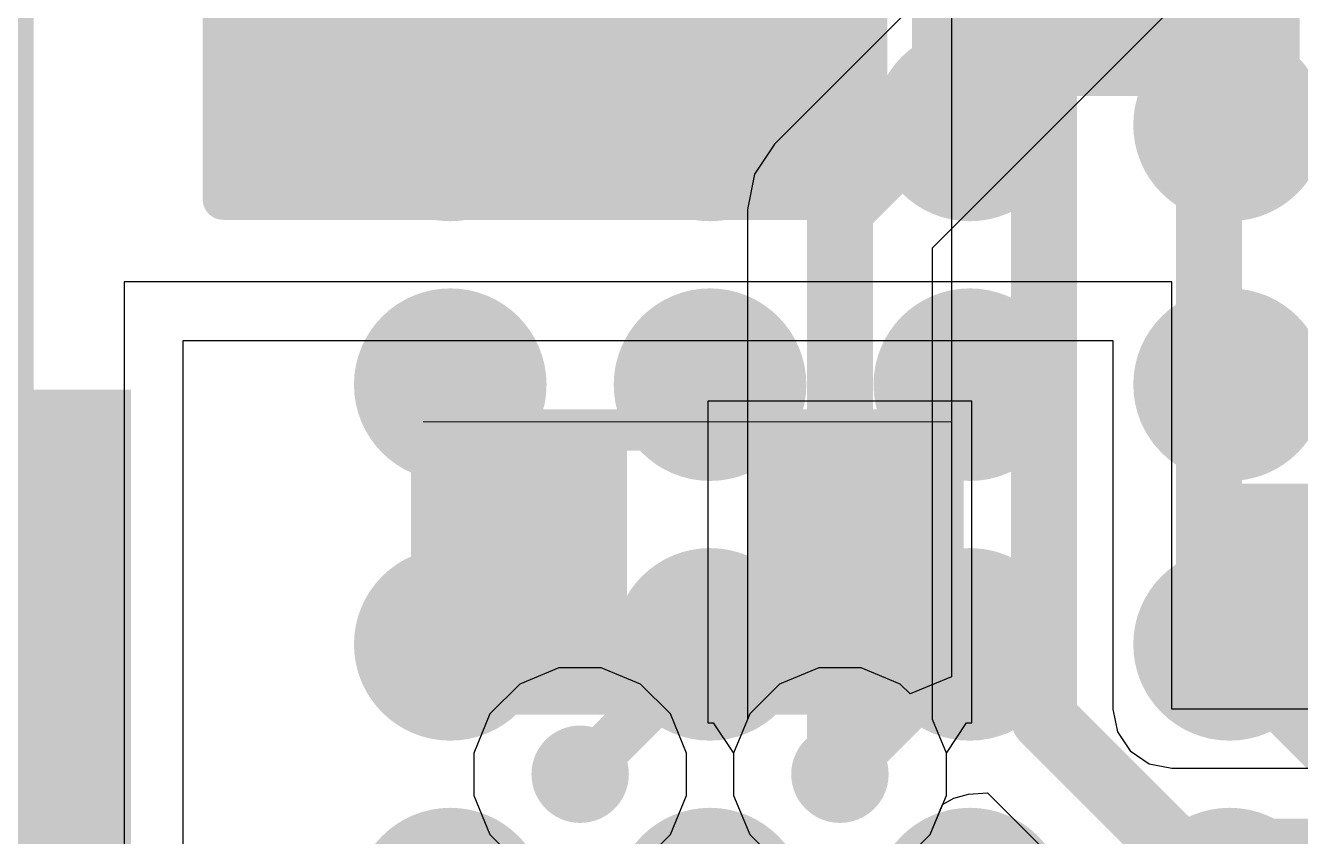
# Model space of a CAD drawing. Header units: inches. Extents: x 0 to 5376, y 0 to 5416.
# Drawn here: x 27.852 to 31.778, y 23.005 to 25.504 of the extents above; entities that cross this region are included whole.
import ezdxf

# ---------------------------------------------------------------- set-up
doc = ezdxf.new("R2010")
doc.units = ezdxf.units.IN
for name, color, linetype in [('Bottom Layer', 5, 'Continuous'), ('Bottom Overlay', 54, 'Continuous'), ('Bottom Paste', 16, 'Continuous'), ('Bottom Solder', 6, 'Continuous'), ('Layer 1', 16, 'Continuous'), ('Layer 2', 76, 'Continuous'), ('Top Layer', 1, 'Continuous'), ('Top Paste', 8, 'Continuous'), ('Top Solder', 216, 'Continuous'), ('Via Holes', 16, 'Continuous')]:
    doc.layers.add(name, color=color, linetype=linetype)

msp = doc.modelspace()

# ---------------------------------------------------------------- hatches: boundary and pattern name
at = {"layer": 'Bottom Layer'}
for points in [[(30.3404, 26.594), (30.3404, 25.07), (28.5624, 25.07), (28.5624, 26.594)], [(30.7341, 26.213), (31.6231, 26.213), (31.6231, 25.451), (30.7341, 25.451)], [(28.075, 24.2806), (28.075, 23.0106), (25.265, 23.0106), (25.265, 24.2806)], [(29.6486, 24.1685), (29.6486, 23.5335), (29.1914, 23.5335), (29.1914, 24.1685)], [(30.5884, 24.1685), (30.5884, 23.5335), (30.1312, 23.5335), (30.1312, 24.1685)], [(31.6357, 23.9399), (32.2707, 23.9399), (32.2707, 23.4827), (31.6357, 23.4827)]]:
    msp.add_hatch(color=5, dxfattribs=at).paths.add_polyline_path(points)
h = msp.add_hatch(color=5, dxfattribs=at)
edge = h.paths.add_edge_path()
edge.add_arc((29.5598, 23.1972), 0.15, 0, 360)
h = msp.add_hatch(color=5, dxfattribs=at)
edge = h.paths.add_edge_path()
edge.add_arc((30.3598, 23.1972), 0.15, 0, 360)
at = {"layer": 'Bottom Paste'}
for points in [[(30.3404, 26.594), (30.3404, 25.07), (28.5624, 25.07), (28.5624, 26.594)], [(30.7341, 26.213), (31.6231, 26.213), (31.6231, 25.451), (30.7341, 25.451)], [(28.075, 24.2806), (28.075, 23.0106), (25.265, 23.0106), (25.265, 24.2806)], [(29.6486, 24.1685), (29.6486, 23.5335), (29.1914, 23.5335), (29.1914, 24.1685)], [(30.5884, 24.1685), (30.5884, 23.5335), (30.1312, 23.5335), (30.1312, 24.1685)], [(31.6357, 23.9399), (32.2707, 23.9399), (32.2707, 23.4827), (31.6357, 23.4827)]]:
    msp.add_hatch(color=16, dxfattribs=at).paths.add_polyline_path(points)
at = {"layer": 'Bottom Solder'}
for points in [[(30.442, 26.6956), (30.442, 24.9684), (28.4608, 24.9684), (28.4608, 26.6956)], [(30.6741, 26.273), (31.6831, 26.273), (31.6831, 25.391), (30.6741, 25.391)], [(28.1766, 24.3822), (28.1766, 22.909), (25.1634, 22.909), (25.1634, 24.3822)], [(29.7036, 24.2235), (29.7036, 23.4785), (29.1364, 23.4785), (29.1364, 24.2235)], [(30.6434, 24.2235), (30.6434, 23.4785), (30.0762, 23.4785), (30.0762, 24.2235)], [(31.5757, 23.9999), (32.3307, 23.9999), (32.3307, 23.4227), (31.5757, 23.4227)], [(31.5757, 23.0601), (32.3307, 23.0601), (32.3307, 22.4829), (31.5757, 22.4829)]]:
    msp.add_hatch(color=6, dxfattribs=at).paths.add_polyline_path(points)
at = {"layer": 'Layer 1'}
h = msp.add_hatch(color=16, dxfattribs=at)
edge = h.paths.add_edge_path()
edge.add_arc((29.5598, 23.1972), 0.15, 0, 360)
h = msp.add_hatch(color=16, dxfattribs=at)
edge = h.paths.add_edge_path()
edge.add_arc((30.3598, 23.1972), 0.15, 0, 360)
at = {"layer": 'Layer 2'}
h = msp.add_hatch(color=76, dxfattribs=at)
edge = h.paths.add_edge_path()
edge.add_arc((29.5598, 23.1972), 0.15, 0, 360)
h = msp.add_hatch(color=76, dxfattribs=at)
edge = h.paths.add_edge_path()
edge.add_arc((30.3598, 23.1972), 0.15, 0, 360)
at = {"layer": 'Top Layer'}
msp.add_hatch(color=1, dxfattribs=at).paths.add_polyline_path([(27.8766, 32.2072), (26.9876, 32.2072), (26.9876, 23.0634), (27.8766, 23.0634)])
h = msp.add_hatch(color=1, dxfattribs=at)
edge = h.paths.add_edge_path()
edge.add_arc((29.1598, 25.1972), 0.195, 0, 360)
h = msp.add_hatch(color=1, dxfattribs=at)
edge = h.paths.add_edge_path()
edge.add_arc((29.9598, 25.1972), 0.195, 0, 360)
h = msp.add_hatch(color=1, dxfattribs=at)
edge = h.paths.add_edge_path()
edge.add_arc((30.7598, 25.1972), 0.195, 0, 360)
h = msp.add_hatch(color=1, dxfattribs=at)
edge = h.paths.add_edge_path()
edge.add_arc((31.5598, 25.1972), 0.195, 0, 360)
h = msp.add_hatch(color=1, dxfattribs=at)
edge = h.paths.add_edge_path()
edge.add_arc((29.1598, 24.3972), 0.195, 0, 360)
h = msp.add_hatch(color=1, dxfattribs=at)
edge = h.paths.add_edge_path()
edge.add_arc((29.9598, 24.3972), 0.195, 0, 360)
h = msp.add_hatch(color=1, dxfattribs=at)
edge = h.paths.add_edge_path()
edge.add_arc((30.7598, 24.3972), 0.195, 0, 360)
h = msp.add_hatch(color=1, dxfattribs=at)
edge = h.paths.add_edge_path()
edge.add_arc((31.5598, 24.3972), 0.195, 0, 360)
h = msp.add_hatch(color=1, dxfattribs=at)
edge = h.paths.add_edge_path()
edge.add_arc((29.1598, 23.5972), 0.195, 0, 360)
h = msp.add_hatch(color=1, dxfattribs=at)
edge = h.paths.add_edge_path()
edge.add_arc((29.9598, 23.5972), 0.195, 0, 360)
h = msp.add_hatch(color=1, dxfattribs=at)
edge = h.paths.add_edge_path()
edge.add_arc((30.7598, 23.5972), 0.195, 0, 360)
h = msp.add_hatch(color=1, dxfattribs=at)
edge = h.paths.add_edge_path()
edge.add_arc((31.5598, 23.5972), 0.195, 0, 360)
h = msp.add_hatch(color=1, dxfattribs=at)
edge = h.paths.add_edge_path()
edge.add_arc((29.5598, 23.1972), 0.15, 0, 360)
h = msp.add_hatch(color=1, dxfattribs=at)
edge = h.paths.add_edge_path()
edge.add_arc((30.3598, 23.1972), 0.15, 0, 360)
at = {"layer": 'Top Paste'}
h = msp.add_hatch(color=8, dxfattribs=at)
edge = h.paths.add_edge_path()
edge.add_arc((29.1598, 25.1972), 0.195, 0, 360)
h = msp.add_hatch(color=8, dxfattribs=at)
edge = h.paths.add_edge_path()
edge.add_arc((29.9598, 25.1972), 0.195, 0, 360)
h = msp.add_hatch(color=8, dxfattribs=at)
edge = h.paths.add_edge_path()
edge.add_arc((30.7598, 25.1972), 0.195, 0, 360)
h = msp.add_hatch(color=8, dxfattribs=at)
edge = h.paths.add_edge_path()
edge.add_arc((31.5598, 25.1972), 0.195, 0, 360)
h = msp.add_hatch(color=8, dxfattribs=at)
edge = h.paths.add_edge_path()
edge.add_arc((29.1598, 24.3972), 0.195, 0, 360)
h = msp.add_hatch(color=8, dxfattribs=at)
edge = h.paths.add_edge_path()
edge.add_arc((29.9598, 24.3972), 0.195, 0, 360)
h = msp.add_hatch(color=8, dxfattribs=at)
edge = h.paths.add_edge_path()
edge.add_arc((30.7598, 24.3972), 0.195, 0, 360)
h = msp.add_hatch(color=8, dxfattribs=at)
edge = h.paths.add_edge_path()
edge.add_arc((31.5598, 24.3972), 0.195, 0, 360)
h = msp.add_hatch(color=8, dxfattribs=at)
edge = h.paths.add_edge_path()
edge.add_arc((29.1598, 23.5972), 0.195, 0, 360)
h = msp.add_hatch(color=8, dxfattribs=at)
edge = h.paths.add_edge_path()
edge.add_arc((29.9598, 23.5972), 0.195, 0, 360)
h = msp.add_hatch(color=8, dxfattribs=at)
edge = h.paths.add_edge_path()
edge.add_arc((30.7598, 23.5972), 0.195, 0, 360)
h = msp.add_hatch(color=8, dxfattribs=at)
edge = h.paths.add_edge_path()
edge.add_arc((31.5598, 23.5972), 0.195, 0, 360)
at = {"layer": 'Top Solder'}
h = msp.add_hatch(color=216, dxfattribs=at)
edge = h.paths.add_edge_path()
edge.add_arc((29.1598, 25.1972), 0.2966, 0, 360)
h = msp.add_hatch(color=216, dxfattribs=at)
edge = h.paths.add_edge_path()
edge.add_arc((29.9598, 25.1972), 0.2966, 0, 360)
h = msp.add_hatch(color=216, dxfattribs=at)
edge = h.paths.add_edge_path()
edge.add_arc((30.7598, 25.1972), 0.2966, 0, 360)
h = msp.add_hatch(color=216, dxfattribs=at)
edge = h.paths.add_edge_path()
edge.add_arc((31.5598, 25.1972), 0.2966, 0, 360)
h = msp.add_hatch(color=216, dxfattribs=at)
edge = h.paths.add_edge_path()
edge.add_arc((29.1598, 24.3972), 0.2966, 0, 360)
h = msp.add_hatch(color=216, dxfattribs=at)
edge = h.paths.add_edge_path()
edge.add_arc((29.9598, 24.3972), 0.2966, 0, 360)
h = msp.add_hatch(color=216, dxfattribs=at)
edge = h.paths.add_edge_path()
edge.add_arc((30.7598, 24.3972), 0.2966, 0, 360)
h = msp.add_hatch(color=216, dxfattribs=at)
edge = h.paths.add_edge_path()
edge.add_arc((31.5598, 24.3972), 0.2966, 0, 360)
h = msp.add_hatch(color=216, dxfattribs=at)
edge = h.paths.add_edge_path()
edge.add_arc((29.1598, 23.5972), 0.2966, 0, 360)
h = msp.add_hatch(color=216, dxfattribs=at)
edge = h.paths.add_edge_path()
edge.add_arc((29.9598, 23.5972), 0.2966, 0, 360)
h = msp.add_hatch(color=216, dxfattribs=at)
edge = h.paths.add_edge_path()
edge.add_arc((30.7598, 23.5972), 0.2966, 0, 360)
h = msp.add_hatch(color=216, dxfattribs=at)
edge = h.paths.add_edge_path()
edge.add_arc((31.5598, 23.5972), 0.2966, 0, 360)
h = msp.add_hatch(color=216, dxfattribs=at)
edge = h.paths.add_edge_path()
edge.add_arc((29.1598, 22.7972), 0.2966, 0, 360)
h = msp.add_hatch(color=216, dxfattribs=at)
edge = h.paths.add_edge_path()
edge.add_arc((29.9598, 22.7972), 0.2966, 0, 360)
h = msp.add_hatch(color=216, dxfattribs=at)
edge = h.paths.add_edge_path()
edge.add_arc((30.7598, 22.7972), 0.2966, 0, 360)
h = msp.add_hatch(color=216, dxfattribs=at)
edge = h.paths.add_edge_path()
edge.add_arc((31.5598, 22.7972), 0.2966, 0, 360)
at = {"layer": 'Via Holes'}
h = msp.add_hatch(color=7, dxfattribs=at)
edge = h.paths.add_edge_path()
edge.add_arc((29.5598, 23.1972), 0.1, 0, 360)
h = msp.add_hatch(color=7, dxfattribs=at)
edge = h.paths.add_edge_path()
edge.add_arc((30.3598, 23.1972), 0.1, 0, 360)

# ---------------------------------------------------------------- linework, layer by layer
at = {"layer": 'Bottom Layer'}
for p, q in [((31.3818, 24.7144), (28.156, 24.7144)), ((28.156, 24.7144), (28.156, 22.9618)), ((31.3818, 23.3972), (31.3818, 24.7144)), ((28.3373, 22.9618), (28.3373, 24.5331)), ((28.3373, 24.5331), (31.2005, 24.5331)), ((31.2005, 24.5331), (31.2005, 23.3972)), ((30.7662, 24.3463), (29.9534, 24.3463)), ((29.9534, 24.3463), (29.9534, 23.3557)), ((30.7662, 23.3557), (30.7662, 24.3463)), ((31.2005, 23.3972), (31.2143, 23.3278)), ((33.2962, 23.3972), (31.3818, 23.3972)), ((29.9534, 23.3557), (29.9697, 23.3557)), ((29.9697, 23.3557), (30.032, 23.2624)), ((30.6876, 23.2624), (30.7499, 23.3557)), ((30.7499, 23.3557), (30.7662, 23.3557)), ((31.2143, 23.3278), (31.2536, 23.269)), ((30.032, 23.2624), (30.032, 23.132)), ((30.6876, 23.132), (30.6876, 23.2624)), ((31.2536, 23.269), (31.3124, 23.2297)), ((31.3124, 23.2297), (31.3818, 23.2159)), ((31.3818, 23.2159), (33.232, 23.2159)), ((30.032, 23.132), (30.0819, 23.0115)), ((30.6377, 23.0115), (30.6876, 23.132)), ((30.0819, 23.0115), (30.1741, 22.9193)), ((30.5455, 22.9193), (30.6377, 23.0115))]:
    msp.add_line(p, q, dxfattribs=at)
at = {"layer": 'Bottom Layer', "const_width": 0.1524}
for points in [[(30.3598, 23.1972), (30.3598, 23.851)], [(30.3598, 23.851), (30.3911, 23.851)]]:
    msp.add_lwpolyline(points, dxfattribs=at)
at = {"layer": 'Bottom Layer', "const_width": 0.0762}
for points in [[(30.3217, 23.851, 1), (30.3979, 23.851, 1)], [(30.3217, 23.851, 1), (30.3979, 23.851, 1)], [(30.353, 23.851, 1), (30.4292, 23.851, 1)], [(30.3217, 23.1972, 1), (30.3979, 23.1972, 1)]]:
    msp.add_lwpolyline(points, format="xyb", close=True, dxfattribs=at)
at = {"layer": 'Bottom Overlay'}
for points, const_width in [([(28.4608, 24.9684), (28.4608, 26.4924)], 0.127), ([(30.442, 24.9684), (30.442, 26.4924)], 0.127), ([(30.6452, 25.3494), (30.6452, 26.1368)], 0.127), ([(31.712, 25.3494), (31.712, 26.1368)], 0.127), ([(30.6452, 25.3494), (31.712, 25.3494)], 0.127), ([(28.4608, 24.9684), (30.442, 24.9684)], 0.127), ([(29.1025, 23.4446), (29.1025, 24.2574)], 0.127), ([(29.1025, 24.2574), (30.6773, 24.2574)], 0.127), ([(30.6773, 23.4446), (30.6773, 24.2574)], 0.127), ([(29.0771, 24.2828), (30.7027, 24.2828)], 0.00323), ([(31.5468, 23.5208), (31.5468, 24.0288)], 0.127), ([(31.5468, 24.0288), (32.3596, 24.0288)], 0.127), ([(29.1025, 23.4446), (30.6773, 23.4446)], 0.127), ([(31.5468, 22.454), (31.5468, 22.962)], 0.127)]:
    msp.add_lwpolyline(points, dxfattribs=dict(at, const_width=const_width))
for points, const_width in [([(30.6134, 25.3494, 1), (30.6769, 25.3494, 1)], 0.0635), ([(30.6134, 25.3494, 1), (30.6769, 25.3494, 1)], 0.0635), ([(31.6802, 25.3494, 1), (31.7437, 25.3494, 1)], 0.0635), ([(31.6802, 25.3494, 1), (31.7437, 25.3494, 1)], 0.0635), ([(28.429, 24.9684, 1), (28.4925, 24.9684, 1)], 0.0635), ([(28.429, 24.9684, 1), (28.4925, 24.9684, 1)], 0.0635), ([(30.4102, 24.9684, 1), (30.4737, 24.9684, 1)], 0.0635), ([(30.4102, 24.9684, 1), (30.4737, 24.9684, 1)], 0.0635), ([(29.0707, 24.2574, 1), (29.1342, 24.2574, 1)], 0.0635), ([(29.0707, 24.2574, 1), (29.1342, 24.2574, 1)], 0.0635), ([(30.6455, 24.2574, 1), (30.709, 24.2574, 1)], 0.0635), ([(30.6455, 24.2574, 1), (30.709, 24.2574, 1)], 0.0635), ([(29.0763, 24.2828, 1), (29.0779, 24.2828, 1)], 0.00161), ([(30.7019, 24.2828, 1), (30.7035, 24.2828, 1)], 0.00161), ([(31.515, 24.0288, 1), (31.5785, 24.0288, 1)], 0.0635), ([(31.515, 24.0288, 1), (31.5785, 24.0288, 1)], 0.0635), ([(31.515, 23.5208, 1), (31.5785, 23.5208, 1)], 0.0635), ([(29.0707, 23.4446, 1), (29.1342, 23.4446, 1)], 0.0635), ([(29.0707, 23.4446, 1), (29.1342, 23.4446, 1)], 0.0635), ([(30.6455, 23.4446, 1), (30.709, 23.4446, 1)], 0.0635), ([(30.6455, 23.4446, 1), (30.709, 23.4446, 1)], 0.0635), ([(31.515, 22.962, 1), (31.5785, 22.962, 1)], 0.0635)]:
    msp.add_lwpolyline(points, format="xyb", close=True, dxfattribs=dict(at, const_width=const_width))
at = {"layer": 'Layer 1'}
for p, q in [((31.1042, 26.0842), (30.1584, 25.1384)), ((30.6447, 24.819), (31.4236, 25.5979)), ((30.1584, 25.1384), (30.0966, 25.046)), ((30.0966, 25.046), (30.0749, 24.937)), ((30.0749, 24.937), (30.0749, 24.937)), ((30.0749, 24.937), (30.0749, 23.366)), ((30.6447, 23.366), (30.6447, 24.819)), ((30.0749, 23.366), (30.032, 23.2624)), ((30.6876, 23.2624), (30.6447, 23.366)), ((30.032, 23.2624), (30.032, 23.132)), ((30.6876, 23.132), (30.6876, 23.2624)), ((30.032, 23.132), (30.0819, 23.0115)), ((30.6377, 23.0115), (30.6876, 23.132)), ((30.0819, 23.0115), (30.1741, 22.9193)), ((30.5455, 22.9193), (30.6377, 23.0115))]:
    msp.add_line(p, q, dxfattribs=at)
at = {"layer": 'Layer 1', "const_width": 0.2032}
for points in [[(30.3598, 24.937), (31.3056, 25.8828)], [(30.3598, 23.1972), (30.3598, 24.937)]]:
    msp.add_lwpolyline(points, dxfattribs=at)
at = {"layer": 'Layer 1', "const_width": 0.1016}
for points in [[(30.309, 24.937, 1), (30.4106, 24.937, 1)], [(30.309, 24.937, 1), (30.4106, 24.937, 1)], [(30.309, 23.1972, 1), (30.4106, 23.1972, 1)]]:
    msp.add_lwpolyline(points, format="xyb", close=True, dxfattribs=at)
at = {"layer": 'Layer 2'}
for p, q in [((30.7031, 27.8202), (30.7031, 23.4971)), ((29.4946, 23.525), (29.3741, 23.4751)), ((29.625, 23.525), (29.4946, 23.525)), ((29.7455, 23.4751), (29.625, 23.525)), ((30.2946, 23.525), (30.1741, 23.4751)), ((30.425, 23.525), (30.2946, 23.525)), ((30.5455, 23.4751), (30.425, 23.525)), ((30.7031, 23.4971), (30.5761, 23.4445)), ((29.3741, 23.4751), (29.2819, 23.3829)), ((29.8377, 23.3829), (29.7455, 23.4751)), ((30.1741, 23.4751), (30.0819, 23.3829)), ((30.5761, 23.4445), (30.5455, 23.4751)), ((29.2819, 23.3829), (29.232, 23.2624)), ((29.8876, 23.2624), (29.8377, 23.3829)), ((30.0819, 23.3829), (30.032, 23.2624)), ((29.232, 23.2624), (29.232, 23.132)), ((29.8876, 23.132), (29.8876, 23.2624)), ((30.032, 23.2624), (30.032, 23.132)), ((29.232, 23.132), (29.2819, 23.0115)), ((29.8377, 23.0115), (29.8876, 23.132)), ((30.032, 23.132), (30.0819, 23.0115)), ((30.7101, 23.1238), (30.7559, 23.136)), ((30.7559, 23.136), (30.8146, 23.1395)), ((30.8146, 23.1395), (31.1021, 22.852)), ((30.6377, 23.0115), (30.6761, 23.1043)), ((30.6761, 23.1043), (30.7101, 23.1238)), ((29.2819, 23.0115), (29.3741, 22.9193)), ((29.7455, 22.9193), (29.8377, 23.0115)), ((30.0819, 23.0115), (30.1741, 22.9193)), ((30.5455, 22.9193), (30.6377, 23.0115))]:
    msp.add_line(p, q, dxfattribs=at)
at = {"layer": 'Layer 2', "const_width": 0.2032}
for points in [[(30.988, 23.369), (30.988, 27.8202)], [(31.496, 23.661), (31.496, 27.6098)], [(31.496, 23.661), (32.7598, 22.3972)], [(30.988, 23.369), (32.7598, 21.5972)]]:
    msp.add_lwpolyline(points, dxfattribs=at)
at = {"layer": 'Layer 2', "const_width": 0.1016}
for points in [[(31.4452, 23.661, 1), (31.5468, 23.661, 1)], [(31.4452, 23.661, 1), (31.5468, 23.661, 1)], [(30.9372, 23.369, 1), (31.0388, 23.369, 1)], [(30.9372, 23.369, 1), (31.0388, 23.369, 1)]]:
    msp.add_lwpolyline(points, format="xyb", close=True, dxfattribs=at)
at = {"layer": 'Top Layer', "const_width": 0.1524}
for points in [[(29.5598, 23.1972), (29.9598, 23.5972)], [(30.3598, 23.1972), (30.7598, 23.5972)], [(31.5598, 23.5972), (31.56, 23.5974)], [(31.56, 23.5974), (32.3596, 23.5974)]]:
    msp.add_lwpolyline(points, dxfattribs=at)
at = {"layer": 'Top Layer', "const_width": 0.0762}
for points in [[(29.9217, 23.5972, 1), (29.9979, 23.5972, 1)], [(30.7217, 23.5972, 1), (30.7979, 23.5972, 1)], [(31.5217, 23.5972, 1), (31.5979, 23.5972, 1)], [(31.5219, 23.5974, 1), (31.5981, 23.5974, 1)], [(31.5219, 23.5974, 1), (31.5981, 23.5974, 1)], [(29.5217, 23.1972, 1), (29.5979, 23.1972, 1)], [(30.3217, 23.1972, 1), (30.3979, 23.1972, 1)]]:
    msp.add_lwpolyline(points, format="xyb", close=True, dxfattribs=at)

doc.saveas('drawing.dxf')
